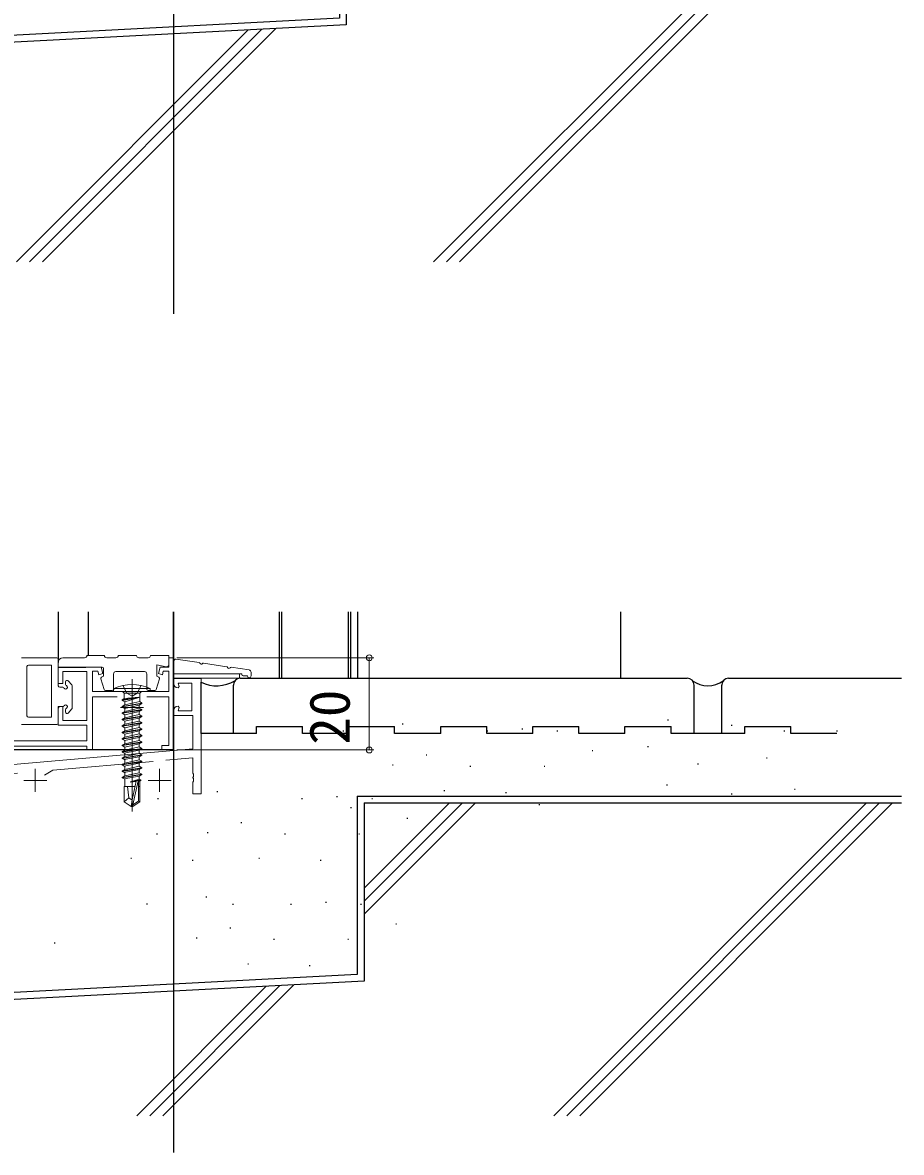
# Model space of a CAD drawing. Units: millimetres, scale not verified. Extents: x -525 to 525, y -783 to 779.
# Drawn here: x -265.9 to -75.2, y -491 to -245.9 of the extents above; entities that cross this region are included whole.
import ezdxf
from ezdxf.enums import TextEntityAlignment as Align

# ---------------------------------------------------------------- set-up
doc = ezdxf.new("R2010")
doc.units = ezdxf.units.MM
doc.header["$LTSCALE"] = 4
for name, color, linetype, lineweight in [('0-3_YKK_11', 211, 'Continuous', 18), ('0-6_YKK_13', 4, 'Continuous', 18), ('0-7_YKK_D', 6, 'Continuous', 18)]:
    doc.layers.add(name, color=color, linetype=linetype, lineweight=lineweight)
for name, color, linetype in [('0-5_YKK_12', 2, 'Continuous'), ('0-9_YSS_K', 3, 'Continuous'), ('0-A_YSS_KE', 3, 'Continuous')]:
    doc.layers.add(name, color=color, linetype=linetype)
doc.styles.add('ＭＳ ゴシック', font='')
doc.styles.get('ＭＳ ゴシック').set_extended_font_data('MS Gothic')

msp = doc.modelspace()

# ---------------------------------------------------------------- linework, layer by layer
at = {"layer": '0-3_YKK_11'}
for p, q in [((-242.2, -392.019), (-242.2, -397.019)), ((-244.7, -394.519), (-239.7, -394.519))]:
    msp.add_line(p, q, dxfattribs=at)
at = {"layer": '0-3_YKK_11', "color": 4}
for p, q in [((-263.2, -407.819), (-263.2, -412.819)), ((-236.201, -407.819), (-236.201, -412.819)), ((-265.7, -410.319), (-260.7, -410.319)), ((-238.701, -410.319), (-233.701, -410.319))]:
    msp.add_line(p, q, dxfattribs=at)
at = {"layer": '0-3_YKK_11'}
for points in [[(-235.41, -386.619), (-235.616, -387.385), (-236.485, -387.152), (-236.101, -385.719), (-234.2, -385.719), (-234.2, -383.719), (-233.2, -383.719), (-233.2, -403.719), (-235.7, -403.719), (-235.7, -402.719), (-234.2, -402.719), (-234.2, -392.219), (-238.968, -392.219)], [(-314.2, -401.719), (-252, -401.719), (-252, -398.319), (-258.2, -398.319), (-258.2, -394.319), (-257.2, -394.319), (-257.2, -397.319), (-252, -397.319), (-252, -386.719), (-257.2, -386.719), (-257.2, -389.319), (-258.2, -389.319), (-258.2, -385.719), (-248.9, -385.719), (-248.516, -387.152), (-249.385, -387.385), (-249.59, -386.619), (-250.8, -386.619), (-250.8, -391.019), (-234.2, -391.019), (-234.2, -386.619), (-235.41, -386.619)], [(-245.433, -392.219), (-250.8, -392.219), (-250.8, -403.719), (-252, -403.719), (-252, -402.919), (-270.2, -402.919)]]:
    msp.add_lwpolyline(points, dxfattribs=at)
at = {"layer": '0-3_YKK_11', "color": 4}
for points in [[(-234.844, -405.958), (-229, -405.447), (-229, -408.761), (-228.88, -408.944), (-228.88, -409.494), (-229, -409.677), (-229, -409.761), (-228.88, -409.944), (-228.88, -410.494), (-229, -410.677), (-229, -413.219), (-227.2, -413.219), (-227.2, -388.219), (-233.2, -388.219), (-233.2, -389.219)], [(-232.2, -390.219), (-232.193, -390.219), (-232, -389.967), (-232.2, -389.219), (-229.2, -389.219), (-229.2, -395.219), (-232.2, -395.219), (-232, -394.471), (-232.193, -394.219), (-232.2, -394.219)], [(-233.2, -395.219), (-233.2, -396.219), (-229, -396.219), (-229, -403.439), (-272.2, -407.219), (-272.2, -418.219), (-272.2, -428.219), (-269.2, -428.219), (-269.2, -426.219), (-270.4, -426.219), (-270.4, -409.069), (-267.044, -408.776)], [(-261.212, -409.171), (-259.364, -408.104), (-237.644, -406.203)]]:
    msp.add_lwpolyline(points, dxfattribs=at)
for centre, start, end in [((-232.2, -389.219), 180.00001, 269.99999), ((-232.2, -395.219), 90.00001, 179.99999)]:
    msp.add_arc(centre, 1, start, end, dxfattribs=at)
at = {"layer": '0-5_YKK_12'}
for p, q in [((-233.2, 427.021), (-233.2, -309.117)), ((-258.2, -373.719), (-258.2, -384.719)), ((-251.7, -373.719), (-251.7, -383.219)), ((-233.2, -373.719), (-233.2, -491.036)), ((-233.2, -403.719), (-233.2, -373.719)), ((-210.2, -388.131), (-210.2, -373.719)), ((-209.7, -388.131), (-209.7, -373.719)), ((-195.2, -388.131), (-195.2, -373.719)), ((-194.7, -388.131), (-194.7, -373.719)), ((-193.2, -388.131), (-193.2, -373.719)), ((-258.2, -385.719), (-252.2, -385.719)), ((-258.2, -385.719), (-252.2, -385.719)), ((-233.2, -403.719), (-333.699, -403.719))]:
    msp.add_line(p, q, dxfattribs=at)
at = {"layer": '0-6_YKK_13'}
for p, q in [((-258.5, -383.719), (-266.2, -383.719)), ((-258.2, -384.019), (-258.2, -389.819)), ((-258.2, -385.719), (-258.2, -384.719)), ((-252.5, -383.719), (-257.2, -383.719)), ((-248.2, -383.219), (-252, -383.219)), ((-245.7, -383.719), (-247.7, -383.719)), ((-241.2, -383.219), (-245.2, -383.219)), ((-238.7, -383.719), (-240.7, -383.719)), ((-234.2, -383.219), (-238.2, -383.219)), ((-234.2, -385.219), (-234.2, -383.219)), ((-265, -385.619), (-265, -396.319)), ((-259.7, -385.319), (-264.7, -385.319)), ((-259.7, -385.319), (-259.7, -396.619)), ((-258.2, -385.719), (-248.7, -385.719)), ((-248.4, -386.019), (-248.4, -387.719)), ((-246.2, -390.519), (-246.2, -387.219)), ((-245.7, -386.719), (-239.5, -386.719)), ((-239, -390.519), (-239, -387.219)), ((-236.8, -385.219), (-236.8, -387.719)), ((-234.819, -385.704), (-236.8, -385.219)), ((-256.6, -388.919), (-256.6, -389.486)), ((-255.276, -389.621), (-256.076, -388.72)), ((-248.987, -388.308), (-248.266, -390.608)), ((-248.842, -387.954), (-248.4, -387.719)), ((-242.201, -388.363), (-242.201, -417.056)), ((-240.201, -389.707), (-241.056, -391.422)), ((-236.214, -388.308), (-236.935, -390.608)), ((-236.359, -387.954), (-236.8, -387.719)), ((-257.233, -390.119), (-257.9, -390.119)), ((-255.2, -394.618), (-255.2, -389.82)), ((-247.98, -390.819), (-246.5, -390.819)), ((-246.201, -391.019), (-246.122, -390.366)), ((-246.201, -391.019), (-238.201, -391.019)), ((-238.279, -390.366), (-246.122, -390.366)), ((-241.056, -391.422), (-242.201, -392.031)), ((-240.126, -391.019), (-240.526, -391.419)), ((-240.526, -393.223), (-240.526, -391.419)), ((-237.221, -390.819), (-238.7, -390.819)), ((-238.201, -391.019), (-238.279, -390.366)), ((-258.2, -394.619), (-258.2, -397.919)), ((-257.9, -394.319), (-257.233, -394.319)), ((-244.301, -392.869), (-240.701, -392.269)), ((-240.701, -392.369), (-244.301, -392.969)), ((-244.301, -392.869), (-244.301, -392.969)), ((-244.301, -392.869), (-244.301, -392.969)), ((-244.301, -392.969), (-243.751, -393.286)), ((-244.301, -394.269), (-240.101, -393.569)), ((-244.301, -394.269), (-243.751, -393.951)), ((-244.301, -394.269), (-244.301, -394.369)), ((-240.701, -392.269), (-243.876, -392.563)), ((-243.751, -393.286), (-240.701, -392.369)), ((-240.526, -393.223), (-243.751, -393.951)), ((-243.751, -393.286), (-243.751, -393.951)), ((-240.651, -393.986), (-243.751, -394.686)), ((-240.651, -394.651), (-243.751, -395.351)), ((-240.651, -394.651), (-243.751, -395.351)), ((-240.701, -392.269), (-240.701, -392.369)), ((-240.101, -393.669), (-240.651, -393.986)), ((-240.651, -393.986), (-240.651, -394.651)), ((-240.101, -394.969), (-240.651, -394.651)), ((-240.526, -393.223), (-240.101, -393.569)), ((-240.101, -393.569), (-240.101, -393.669)), ((-259.7, -396.619), (-264.7, -396.619)), ((-256.6, -394.951), (-256.6, -395.519)), ((-255.276, -394.817), (-256.076, -395.718)), ((-244.301, -395.669), (-240.101, -394.969)), ((-240.101, -395.069), (-244.301, -395.769)), ((-244.301, -395.669), (-243.751, -395.351)), ((-244.301, -395.669), (-244.301, -395.769)), ((-244.301, -395.769), (-243.751, -396.086)), ((-244.301, -397.069), (-240.101, -396.369)), ((-240.101, -396.469), (-244.301, -397.169)), ((-244.301, -397.069), (-243.751, -396.751)), ((-244.301, -397.069), (-244.301, -397.169)), ((-243.751, -394.686), (-243.751, -395.351)), ((-242.201, -395.736), (-243.751, -396.086)), ((-240.651, -396.051), (-243.751, -396.751)), ((-243.751, -396.086), (-243.751, -396.751)), ((-240.651, -395.386), (-242.201, -395.736)), ((-240.651, -396.786), (-242.201, -397.136)), ((-240.101, -395.069), (-240.651, -395.386)), ((-240.651, -395.386), (-240.651, -396.051)), ((-240.101, -396.369), (-240.651, -396.051)), ((-240.101, -394.969), (-240.101, -395.069)), ((-240.101, -396.369), (-240.101, -396.469)), ((-266.2, -398.219), (-258.5, -398.219)), ((-244.301, -397.169), (-243.751, -397.486)), ((-244.301, -398.469), (-240.101, -397.769)), ((-244.301, -398.469), (-243.751, -398.151)), ((-244.301, -398.469), (-244.301, -398.569)), ((-244.301, -399.869), (-240.101, -399.169)), ((-240.101, -399.269), (-244.301, -399.969)), ((-244.301, -399.869), (-243.751, -399.551)), ((-242.201, -397.136), (-243.751, -397.486)), ((-240.651, -397.451), (-243.751, -398.151)), ((-243.751, -397.486), (-243.751, -398.151)), ((-242.201, -398.536), (-243.751, -398.886)), ((-240.651, -398.851), (-243.751, -399.551)), ((-243.751, -398.886), (-243.751, -399.551)), ((-240.651, -398.186), (-242.201, -398.536)), ((-240.101, -397.769), (-240.651, -397.451)), ((-240.101, -397.869), (-240.651, -398.186)), ((-240.651, -398.186), (-240.651, -398.851)), ((-240.101, -399.169), (-240.651, -398.851)), ((-240.101, -399.269), (-240.651, -399.586)), ((-240.101, -397.769), (-240.101, -397.869)), ((-240.101, -399.169), (-240.101, -399.269)), ((-244.301, -399.869), (-244.301, -399.969)), ((-244.301, -399.969), (-243.751, -400.286)), ((-244.301, -401.269), (-240.101, -400.569)), ((-244.301, -401.269), (-243.751, -400.951)), ((-244.301, -401.269), (-244.301, -401.369)), ((-244.301, -402.669), (-240.101, -401.969)), ((-242.201, -399.936), (-243.751, -400.286)), ((-240.651, -400.251), (-243.751, -400.951)), ((-243.751, -400.286), (-243.751, -400.951)), ((-242.201, -401.336), (-243.751, -401.686)), ((-240.651, -401.651), (-243.751, -402.351)), ((-243.751, -401.686), (-243.751, -402.351)), ((-240.651, -399.586), (-242.201, -399.936)), ((-240.651, -399.586), (-240.651, -400.251)), ((-240.101, -400.569), (-240.651, -400.251)), ((-240.651, -400.986), (-240.651, -401.651)), ((-240.101, -401.969), (-240.651, -401.651)), ((-240.101, -400.569), (-240.101, -400.669)), ((-240.101, -401.969), (-240.101, -402.069)), ((-240.101, -402.069), (-244.301, -402.769)), ((-244.301, -402.669), (-243.751, -402.351)), ((-244.301, -402.669), (-244.301, -402.769)), ((-244.301, -402.769), (-243.751, -403.086)), ((-244.301, -404.069), (-240.101, -403.369)), ((-240.101, -403.469), (-244.301, -404.169)), ((-244.301, -404.069), (-243.751, -403.751)), ((-244.301, -404.069), (-244.301, -404.169)), ((-244.301, -404.169), (-243.881, -404.411)), ((-240.651, -403.786), (-243.881, -404.411)), ((-242.201, -402.736), (-243.751, -403.086)), ((-240.651, -403.051), (-243.751, -403.751)), ((-243.751, -403.086), (-243.751, -403.751)), ((-243.751, -404.386), (-243.751, -405.151)), ((-240.651, -404.451), (-243.751, -405.151)), ((-240.651, -402.386), (-242.201, -402.736)), ((-240.101, -403.369), (-240.651, -403.051)), ((-240.101, -403.469), (-240.651, -403.786)), ((-240.651, -403.786), (-240.651, -404.451)), ((-240.101, -404.769), (-240.651, -404.451)), ((-240.101, -403.369), (-240.101, -403.469)), ((-244.301, -405.469), (-240.101, -404.769)), ((-240.101, -404.869), (-244.301, -405.569)), ((-244.301, -405.469), (-243.751, -405.151)), ((-244.301, -406.869), (-240.101, -406.169)), ((-240.101, -406.269), (-244.301, -406.969)), ((-244.301, -406.869), (-243.751, -406.551)), ((-240.651, -405.186), (-243.881, -405.811)), ((-240.651, -406.586), (-243.881, -407.211)), ((-243.751, -405.786), (-243.751, -406.551)), ((-240.651, -405.851), (-243.751, -406.551)), ((-240.101, -404.869), (-240.651, -405.186)), ((-240.651, -405.186), (-240.651, -405.851)), ((-240.101, -406.169), (-240.651, -405.851)), ((-240.101, -406.269), (-240.651, -406.586)), ((-240.651, -406.586), (-240.651, -407.251)), ((-240.101, -404.769), (-240.101, -404.869)), ((-240.101, -406.169), (-240.101, -406.269)), ((-244.301, -408.269), (-240.101, -407.569)), ((-240.101, -407.669), (-244.301, -408.369)), ((-244.301, -408.269), (-243.751, -407.951)), ((-244.301, -409.669), (-240.101, -408.969)), ((-240.101, -409.069), (-244.301, -409.769)), ((-244.301, -409.669), (-243.751, -409.351)), ((-240.651, -407.986), (-243.881, -408.611)), ((-243.751, -407.186), (-243.751, -407.951)), ((-240.651, -407.251), (-243.751, -407.951)), ((-243.751, -408.586), (-243.751, -409.351)), ((-240.651, -408.651), (-243.751, -409.351)), ((-240.101, -407.569), (-240.651, -407.251)), ((-240.101, -407.669), (-240.651, -407.986)), ((-240.651, -407.986), (-240.651, -408.651)), ((-240.101, -408.969), (-240.651, -408.651)), ((-240.101, -409.069), (-240.651, -409.386)), ((-240.101, -407.569), (-240.101, -407.669)), ((-240.101, -408.969), (-240.101, -409.069)), ((-243.901, -411.619), (-243.901, -414.973)), ((-241.543, -411.619), (-243.901, -411.619)), ((-240.651, -409.386), (-243.881, -410.011)), ((-243.751, -409.986), (-243.751, -411.619)), ((-242.901, -414.119), (-243.151, -411.619)), ((-242.501, -410.62), (-241.241, -410.41)), ((-241.293, -410.519), (-242.501, -410.72)), ((-241.306, -410.575), (-242.501, -410.72)), ((-242.501, -410.62), (-242.501, -410.72)), ((-241.291, -410.512), (-242.201, -414.512)), ((-240.858, -410.409), (-242.051, -415.657)), ((-240.918, -410.356), (-240.301, -410.253)), ((-240.801, -410.567), (-240.801, -414.814)), ((-240.501, -411.619), (-240.801, -411.619)), ((-240.651, -409.386), (-240.651, -410.051)), ((-240.521, -411.619), (-240.521, -410.48)), ((-240.501, -411.619), (-240.501, -414.973)), ((-242.901, -414.119), (-243.901, -414.973)), ((-242.201, -414.62), (-242.901, -414.119)), ((-243.901, -414.973), (-242.351, -416.019)), ((-242.201, -414.512), (-242.351, -416.019)), ((-242.351, -416.019), (-242.051, -416.019)), ((-242.201, -414.512), (-242.201, -416.019)), ((-240.801, -414.814), (-242.051, -415.657)), ((-240.501, -414.973), (-242.051, -416.019)), ((-242.051, -415.657), (-242.051, -416.019)), ((-240.501, -414.973), (-240.801, -414.814))]:
    msp.add_line(p, q, dxfattribs=at)
at = {"layer": '0-6_YKK_13', "color": 190}
for p, q in [((-233.2, -384.224), (-233.2, -388.131)), ((-227.609, -384.754), (-232.703, -383.995)), ((-233.2, -387.231), (-218.356, -387.231)), ((-221.609, -385.648), (-226.703, -384.889)), ((-216.783, -386.367), (-220.703, -385.783)), ((-218.856, -387.231), (-218.856, -388.131)), ((-218.356, -387.331), (-218.356, -387.231)), ((-216.356, -386.931), (-216.356, -386.862)), ((-216.356, -386.931), (-216.356, -387.431)), ((-233.2, -388.131), (-218.856, -388.131)), ((-218.056, -387.631), (-217.156, -387.631)), ((-216.356, -387.631), (-216.356, -387.431))]:
    msp.add_line(p, q, dxfattribs=at)
at = {"layer": '0-6_YKK_13'}
for points in [[(-244.201, -389.707), (-243.346, -391.422), (-242.201, -392.031)], [(-244.301, -392.869), (-243.876, -392.563), (-243.876, -391.419)], [(-244.276, -391.019), (-243.876, -391.419), (-240.526, -391.419)], [(-240.101, -393.669), (-244.301, -394.369), (-243.751, -394.686)], [(-240.101, -396.469), (-240.651, -396.786), (-240.651, -397.451)], [(-240.101, -397.869), (-244.301, -398.569), (-243.751, -398.886)], [(-240.101, -400.669), (-244.301, -401.369), (-243.751, -401.686)], [(-240.101, -400.669), (-240.651, -400.986), (-242.201, -401.336)], [(-240.101, -402.069), (-240.651, -402.386), (-240.651, -403.051)], [(-244.301, -405.469), (-244.301, -405.569), (-243.881, -405.811)], [(-244.301, -406.869), (-244.301, -406.969), (-243.881, -407.211)], [(-244.301, -408.269), (-244.301, -408.369), (-243.881, -408.611)], [(-244.301, -409.669), (-244.301, -409.769), (-243.881, -410.011)], [(-240.301, -410.253), (-240.651, -410.051), (-242.501, -410.62)], [(-240.301, -410.253), (-240.301, -410.353), (-240.834, -410.442)], [(-240.301, -410.353), (-240.521, -410.48), (-240.801, -410.514)]]:
    msp.add_lwpolyline(points, dxfattribs=at)
for centre, radius, start, end in [((-258.5, -384.019), 0.3, 0, 90), ((-257.2, -384.719), 1, 90, 180), ((-252.5, -383.219), 0.5, 270, 0), ((-247.7, -383.219), 0.5, 180, 270), ((-245.7, -383.219), 0.5, 270, 0), ((-240.7, -383.219), 0.5, 180, 270), ((-238.7, -383.219), 0.5, 270, 0), ((-264.7, -385.619), 0.3, 90, 180), ((-248.7, -386.019), 0.3, 0, 90), ((-245.7, -387.219), 0.5, 90, 180), ((-239.5, -387.219), 0.5, 0, 90), ((-234.7, -385.219), 0.5, 256.22585, 0), ((-256.6, -390.119), 0.4, 205.37693, 64.62307), ((-256.3, -388.919), 0.3, 41.59314, 180), ((-256.3, -389.486), 0.3, 180, 244.62307), ((-255.5, -389.82), 0.3, 0, 41.59314), ((-248.7, -388.219), 0.3, 118.07249, 197.39159), ((-242.201, -399.019), 9.5, 65.61796, 114.38204), ((-236.5, -388.219), 0.3, 342.60841, 61.92751), ((-257.9, -389.819), 0.3, 180, 270), ((-257.233, -390.419), 0.3, 25.37693, 90), ((-247.98, -390.519), 0.3, 197.39159, 270), ((-246.5, -390.519), 0.3, 270, 0), ((-238.7, -390.519), 0.3, 180, 270), ((-237.221, -390.519), 0.3, 270, 342.60841), ((-257.9, -394.619), 0.3, 90, 180), ((-257.233, -394.019), 0.3, 270, 334.62307), ((-256.6, -394.319), 0.4, 295.37693, 154.62307), ((-255.5, -394.618), 0.3, 318.40686, 0), ((-264.7, -396.319), 0.3, 180, 270), ((-256.3, -394.951), 0.3, 115.37693, 180), ((-256.3, -395.519), 0.3, 180, 318.40686), ((-258.5, -397.919), 0.3, 270, 0), ((-241.049, -410.567), 0.248, 0, 167.19096)]:
    msp.add_arc(centre, radius, start, end, dxfattribs=at)
at = {"layer": '0-6_YKK_13', "color": 190}
for centre, radius, start, end in [((-233.156, -383.927), 0.3, 261.52358, 327.9454), ((-232.732, -384.193), 0.2, 81.52358, 147.9454), ((-227.639, -384.952), 0.2, 15.10176, 81.52358), ((-227.156, -384.821), 0.3, 195.10176, 327.9454), ((-226.732, -385.087), 0.2, 81.52358, 147.9454), ((-221.639, -385.846), 0.2, 15.10176, 81.52358), ((-221.156, -385.716), 0.3, 195.10176, 327.9454), ((-220.732, -385.981), 0.2, 81.52358, 147.9454), ((-216.856, -386.862), 0.5, 0, 81.52358), ((-218.056, -387.331), 0.3, 180, 270), ((-216.756, -387.631), 0.4, 180, 0)]:
    msp.add_arc(centre, radius, start, end, dxfattribs=at)
at = {"layer": '0-7_YKK_D', "color": 1}
for p, q in [((-232.5, -383.719), (-189.701, -383.719)), ((-190.701, -403.719), (-190.701, -383.719)), ((-232.5, -403.719), (-189.701, -403.719))]:
    msp.add_line(p, q, dxfattribs=at)
for centre in [(-190.701, -383.719), (-190.701, -403.719)]:
    msp.add_circle(centre, 0.637, dxfattribs=at)
at = {"layer": '0-9_YSS_K'}
for p, q in [((-86.689, -207.712), (-176.777, -297.801)), ((-83.86, -207.712), (-173.949, -297.801)), ((-81.032, -207.712), (-171.12, -297.801)), ((-216.979, -247.493), (-267.287, -297.801)), ((-213.994, -247.337), (-264.458, -297.801)), ((-211.01, -247.18), (-261.63, -297.801)), ((-136.2, -373.719), (-136.2, -388.131)), ((-227.2, -400.131), (-227.2, -389.039)), ((-215.202, -398.631), (-205.202, -398.631)), ((-215.202, -400.131), (-215.202, -398.631)), ((-196.432, -399.55), (-196.232, -399.55)), ((-195.202, -398.631), (-185.202, -398.631)), ((-195.202, -400.131), (-195.202, -398.631)), ((-185.202, -400.131), (-185.202, -398.631)), ((-183.561, -398.031), (-183.361, -398.031)), ((-175.202, -398.631), (-165.202, -398.631)), ((-175.202, -400.131), (-175.202, -398.631)), ((-165.202, -400.131), (-165.202, -398.631)), ((-157.582, -399.131), (-157.382, -399.131)), ((-145.202, -400.131), (-145.202, -398.631)), ((-145.202, -400.131), (-145.202, -398.631)), ((-125.969, -397.206), (-125.769, -397.206)), ((-125.202, -400.131), (-125.202, -398.631)), ((-112.121, -398.323), (-111.921, -398.323)), ((-109.202, -398.631), (-99.202, -398.631)), ((-109.202, -400.131), (-109.202, -398.631)), ((-215.202, -400.131), (-227.2, -400.131)), ((-175.202, -400.131), (-185.202, -400.131)), ((-155.202, -400.131), (-165.202, -400.131)), ((-165.198, -399.592), (-164.998, -399.592)), ((-149.967, -399.592), (-149.767, -399.592)), ((-135.202, -400.131), (-145.202, -400.131)), ((-135.202, -400.131), (-145.202, -400.131)), ((-109.202, -400.131), (-125.202, -400.131)), ((-100.699, -399.592), (-100.499, -399.592)), ((-89.276, -399.592), (-89.076, -399.592)), ((-142.352, -403.861), (-142.152, -403.861)), ((-130.31, -402.994), (-130.11, -402.994)), ((-185.683, -406.928), (-185.483, -406.928)), ((-178.378, -404.744), (-178.178, -404.744)), ((-119.458, -406.717), (-119.258, -406.717)), ((-104.506, -405.4), (-104.306, -405.4)), ((-168.89, -407.214), (-168.69, -407.214)), ((-152.775, -407.208), (-152.575, -407.208)), ((-126.191, -411.251), (-125.991, -411.251)), ((-236.648, -414.234), (-236.448, -414.234)), ((-223.777, -412.715), (-223.577, -412.715)), ((-205.414, -414.277), (-205.214, -414.277)), ((-197.798, -413.815), (-197.598, -413.815)), ((-190.183, -414.277), (-189.983, -414.277)), ((-174.486, -412.54), (-174.286, -412.54)), ((-161.121, -412.938), (-160.921, -412.938)), ((-136.628, -413.726), (-136.428, -413.726)), ((-112.121, -413.208), (-111.921, -413.208)), ((-98.429, -412.208), (-98.229, -412.208)), ((-194.765, -416.223), (-194.565, -416.223)), ((-191.801, -415.219), (-152.266, -415.219)), ((-173.299, -415.219), (-191.801, -433.72)), ((-170.471, -415.219), (-191.801, -436.548)), ((-167.643, -415.219), (-191.801, -439.377)), ((-153.967, -415.219), (-75.203, -415.219)), ((-153.919, -415.583), (-153.719, -415.583)), ((-82.79, -415.219), (-150.645, -483.074)), ((-79.961, -415.219), (-147.816, -483.074)), ((-77.133, -415.219), (-144.988, -483.074)), ((-182.568, -418.546), (-182.368, -418.546)), ((-225.899, -421.612), (-225.699, -421.612)), ((-218.594, -419.429), (-218.394, -419.429)), ((-236.884, -421.898), (-236.684, -421.898)), ((-209.106, -421.898), (-208.906, -421.898)), ((-192.991, -421.892), (-192.791, -421.892)), ((-242.48, -427.224), (-242.28, -427.224)), ((-229.115, -427.623), (-228.915, -427.623)), ((-214.702, -427.224), (-214.502, -427.224)), ((-201.337, -427.623), (-201.137, -427.623)), ((-226.169, -435.607), (-225.969, -435.607)), ((-239.04, -437.126), (-238.84, -437.126)), ((-220.354, -437.169), (-220.154, -437.169)), ((-207.806, -437.169), (-207.606, -437.169)), ((-200.191, -436.707), (-199.991, -436.707)), ((-192.575, -437.169), (-192.375, -437.169)), ((-220.986, -442.321), (-220.786, -442.321)), ((-184.96, -441.438), (-184.76, -441.438)), ((-259.071, -445.533), (-258.871, -445.533)), ((-228.291, -444.504), (-228.091, -444.504)), ((-211.498, -444.79), (-211.298, -444.79)), ((-195.383, -444.784), (-195.183, -444.784)), ((-217.094, -450.116), (-216.894, -450.116)), ((-203.729, -450.515), (-203.529, -450.515)), ((-213.08, -455), (-241.154, -483.074)), ((-210.095, -454.843), (-238.326, -483.074)), ((-207.111, -454.687), (-235.498, -483.074))]:
    msp.add_line(p, q, dxfattribs=at)
for points in [[(-195.7, -207.712), (-195.7, -246.378), (-386.664, -256.386)], [(-195.202, -400.131), (-205.202, -400.131), (-205.202, -398.631)], [(-155.202, -400.131), (-155.202, -398.631), (-145.202, -398.631)], [(-135.202, -400.131), (-135.202, -398.631), (-125.202, -398.631)], [(-89.202, -400.131), (-99.202, -400.131), (-99.202, -398.631)], [(-191.801, -415.219), (-191.801, -453.884), (-398.772, -464.731)]]:
    msp.add_lwpolyline(points, dxfattribs=at)
for centre, radius, start, end in [((-223.856, -382.111), 7.692, 244.23156, 301.2405), ((-117.202, -384.26), 5.543, 233.02901, 306.97099)]:
    msp.add_arc(centre, radius, start, end, dxfattribs=at)
at = {"layer": '0-A_YSS_KE'}
for p, q in [((-220.2, -400.131), (-220.2, -389.631)), ((-218.7, -388.131), (-121.702, -388.131)), ((-120.202, -400.131), (-120.202, -389.631)), ((-114.202, -400.131), (-114.202, -389.631)), ((-112.702, -388.131), (-75.203, -388.131)), ((-193.301, -413.719), (-75.203, -413.719))]:
    msp.add_line(p, q, dxfattribs=at)
for points in [[(-197.2, -206.212), (-197.2, -244.954), (-386.743, -254.888)], [(-193.301, -413.719), (-193.301, -452.461), (-398.772, -463.229)]]:
    msp.add_lwpolyline(points, dxfattribs=at)
for centre, start, end in [((-218.7, -389.631), 90, 180), ((-121.702, -389.631), 0, 90), ((-112.702, -389.631), 90, 180)]:
    msp.add_arc(centre, 1.5, start, end, dxfattribs=at)

# ---------------------------------------------------------------- texts
at = {"layer": '0-7_YKK_D', "color": 1, "style": 'ＭＳ ゴシック'}
msp.add_text('20', height=8.798, rotation=90, dxfattribs=at).set_placement((-192.301, -402.582), align=Align.BOTTOM_LEFT)

doc.saveas('drawing.dxf')
